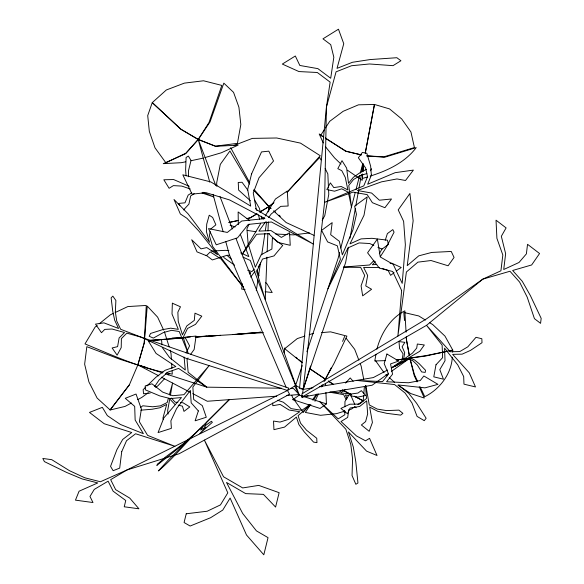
<?xml version="1.0" encoding="UTF-8"?>
<svg xmlns="http://www.w3.org/2000/svg" width="584" height="584" viewBox="0 0 584 584"><rect width="100%" height="100%" fill="white"/><g stroke="black" fill="none" stroke-linecap="round" stroke-linejoin="round"><path stroke-width="0.88" d="M344.867 411.231L344.83 414.764L338.194 418.874L319.923 401.814L345.867 429.233L350.765 444.336L352.575 458.849L352.043 475.537L355.853 484.289L357.948 482.99L355.817 461.842L353.32 447.045L348.422 431.934L366.591 451.14L377.03 455.498L369.548 438.329L365.526 440.81L356.459 435.934L341.019 421.517L347.662 417.414L348.809 409.866M344.918 406.807L344.969 401.5L349.947 393.331L354.824 404.529M266.939 257.164L265.245 299.643L299.19 394.988L294.708 386.024M267.158 251.74L267.873 233.666M267.983 230.95L268.348 221.913M268.779 211.072L268.961 206.553L254.142 189.588M362.657 174.09L362.394 178.492L367.591 176.894M362.81 171.455L363.503 165.338M452.293 357.255C451.439 373.972 439.577 389.397 424.765 396.689L420.195 386.936M452.607 352.174L452.739 350.072L425.729 356.021L396.178 360.029M362.642 174.229L362.226 180.317L359.992 178.792M362.817 171.623L363.642 164.586M363.635 395.645L363.197 400.909L354.503 396.273M363.788 393.835L364.387 386.608M268.494 211.05L268.961 206.553L273.852 202.692M242.316 283.766L241.652 289.08L245.032 289.46M284.152 352.867L284.766 347.947M256.303 290.679L257.924 279.94M258.325 277.254L260.479 262.931M261.69 254.879L264.917 233.403M265.326 230.716L266.669 221.767M268.151 211.919L268.961 206.553L273.83 202.721M388.404 373.563L372.132 385.221L301.979 397.062L302.249 395.361M302.512 393.66L303.169 389.419L310.542 366.015M365.255 153.074L374.512 104.456L358.488 104.821L343.166 111.296L329.69 121.348L325.383 128.042M170.426 395.12L172.587 383.067L169.323 394.908M348.4 247.156L345.662 262.391L303.169 389.419L301.658 388.623M350.006 238.199L355.313 208.627M355.802 205.94L358.693 189.807M359.014 188.019L361.43 174.579M361.912 171.893L363.358 163.827M375.972 354.313L374.767 360.963L385.491 360.627M376.899 349.21C380.863 333.712 390.178 318.258 404.851 310.834L406.055 332.208M210.189 231.578L209.422 235.695L212.554 246.324L243.163 286.948L221.015 259.011L210.211 251.916L206.473 255.69L197.02 251.887L191.698 239.761L201.042 248.85L206.78 247.587L217.584 254.675L198.867 231.067L186.909 218.27L180.368 213.978L174.017 199.502L188.106 213.861L209.539 242.316L206.415 231.695L206.714 224.168L209.225 215.211L212.642 217.452L215.876 224.825L210.642 229.111M365.285 153.19L374.41 104.434L389.528 108.909L401.748 118.997L410.932 131.984L414.421 147.555L383.9 156.819L366.628 155.862L384.542 157.286L416.224 147.599C405.179 162.381 387.433 170.74 370.183 176.091M361.846 170.024L362.956 164.673M339.669 252.346L338.085 258.435L306.863 351.765M340.8 247.996L355.298 192.304M355.977 189.698L359.598 175.777M360.277 173.163L362.766 163.593M344.137 412.37L344.582 410.749M168.389 398.288L167.221 402.515L160.432 405.851L152.723 406.778L142.788 405.785L140.664 407.398M131.4 403.018L125.078 406.406L110.04 410.026L129.276 385.038L137.868 364.883L144.204 342.903L146.285 305.447L127.867 306.563L115.15 312.549M158.863 375.877L137.868 364.883L144.263 342.961L147.234 306.104L157.636 317.156L163.651 330.069M385.243 240.265L387.382 233.593L392.806 229.6L394.076 232.147L386.477 246.988L380.374 256.639M302.242 365.591L295.592 385.462L287.496 390.484L127.02 469.938L100.382 481.764L84.797 477.785L69.547 470.726L51.757 459.681L42.829 458.462L44.406 461.615L66.671 472.463L82.169 478.938L97.754 482.931L79.088 491.21L75.46 500.145L92.995 502.532L89.965 496.48L94.272 489.399L108.113 481.179L113.113 491.166L125.764 500.51L124.231 506.788L138.926 508.795L129.765 498.115L115.654 489.662L110.646 479.668L127.02 469.938L179.054 453.775L289.569 394.207L287.496 390.484L185.8 358.204L141.518 337.296L120.632 329.267L116.742 321.047L115.355 311.98L115.888 300.497L112.843 296.124L111.135 297.855L112.748 311.265L114.69 320.251L118.574 328.478L103.945 322.857L95.506 324.127L101.477 332.705L104.755 329.398L112.084 329.026L124.516 332.515L119.114 337.975L117.603 346.626L112.121 347.976L117.121 355.16L121.202 347.633L121.392 338.618L126.801 333.157L141.518 337.296L288.722 388.119L287.496 390.484M342.596 341.377L344.669 336.347M249.054 224.219L246.944 228.753L248.098 243.492L255.339 267.216L261.143 254.733L271.896 249.032L272.414 237.681L282.736 245.433L273.991 255.916L262.471 259.084L256.668 271.567L265.245 299.643L250.31 260.479L242.981 257.128M314.98 401.31L318.441 393.93M321.893 386.55L322.66 384.914M324.58 380.812L331.135 367.971M186.07 353.064L189.588 345.83L185.011 337.202L196.049 336.055L194.151 349.473L190.574 354.43M370.475 170.783L371.541 168.747M321.171 386.966L322.01 385.411M324.514 380.731L334.099 363.27L346.911 336.121L330.566 331.851L321.55 332.632M322.164 220.394L324.777 215.598L328.777 194.326L328.573 189.888M379.315 253.806L382.272 248.463M320.966 386.659L321.842 385.163M324.032 381.418L325.354 379.177L309.878 368.708M260.632 223.657L242.112 254.493L295.592 385.462L300.139 387.834M263.391 219.073L264.311 217.533M265.238 215.992L275.436 199.02L287.313 191.012L288.124 206.013L280.78 206.356L271.18 214.029L268.618 217.591M324.427 129.531L320.682 135.357L322.215 136.313M310.177 405.062L305.352 412.443L320.579 415.304L336.515 413.64L344.852 411.092M313.55 399.894L317.411 393.981M154.643 386.542L159.045 380.038L167.871 372.132L178.595 368.416L206.787 387.163L281.568 388.236M265.545 221.862L258.894 231.125L271.02 230.571L281.342 237.433L289.562 232.746L290.241 245.316L277.772 242.382L268.771 233.702L256.646 234.257L242.112 254.493L235.936 238.301M188.019 357.97L186.997 359.386L188.157 372.315L206.787 387.163L165.44 373.796M305.95 408.836L303.293 412.508L292.767 397.843L291.825 395.39M307.016 407.369L309.14 404.427M312.331 400.018L316.586 394.142M250.704 277.123L254.96 271.304M258.164 266.924L260.296 264.012M129.407 384.732L110.135 409.953L97.105 398.062L88.885 381.87L84.644 364.204L86.826 346.67L120.041 359.306L162.856 372.957M345.546 383.082L350.21 377.936L353.174 381.323M183.558 209.933L188.902 204.137L190.676 195.91L194.216 193.713M164.491 378.804L157.862 385.827L155.658 387.418M168.104 374.979L169.309 373.702M249.514 274.042L250.762 272.75L249.061 272.202M254.347 269.063L251.908 271.575L247.66 270.209M375.417 261.647L372.322 264.771L376.76 264.413M373.906 260.617L369.57 264.99L343.458 267.063M145.679 387.207L143.16 389.659L143.525 393.747L150.234 393.047M146.942 385.98L155.76 377.388L165.097 370.293L175.82 366.562L156.074 353.437L148.365 341.019L161.534 339.647L162.002 344.867M310.922 404.749L298.066 415.647L300.534 423.152L306.542 430.233L316.74 438.255L316.951 442.643L313.579 442.11L304.191 431.81L298.877 424.561L296.395 417.064L284.547 427.108L273.94 429.663L273.531 421.057L279.999 422.079L288.598 419.341L299.745 411.72L289.065 410.026L280.13 404.435L272.801 405.719L272.67 403.011M97.163 325.456L95.075 327.142L84.994 343.918C110.485 354.4 135.86 366.11 162.878 372.132M99.251 323.777L110.383 314.798L113.559 313.301M287.131 192.209L320.273 155.738L300.504 143.124L276.728 137.992L252.339 138.386L233.563 145.613M287.043 192.333L319.718 157.439L320.937 159.921M394.127 272.721L390.572 275.327L388.141 270.443L382.235 268.428M396.251 271.151L401.223 267.501L391.871 263.216L390.09 263.355M148.299 392.733L141.671 397.507L137.722 399.624M391.36 371.439L409.114 358.715M355.057 406.537L351.517 409.055L349.02 409.815M357.89 404.522L363.19 400.755L354.335 396.251M326.427 403.916L320.039 408.45L292.854 399.631L299.234 395.105L326.427 403.916L325.923 392.426M342.793 389.791L338.603 392.762L330.427 391.981M345.458 389.484L340.574 392.952L351.312 393.974L357.963 393.047L361.35 390.645L365.599 395.492L357.831 397.105L350.721 395.864M391.587 367.883L402.033 360.511L403.069 353.824L399.573 348.553L398.989 341.56L404.858 342.348L402.128 346.743L404.69 352.678L403.646 359.372L412.472 353.137L416.699 348.079L417.334 344.034L424.334 344.976L419.801 351.283L408.822 357.744L414.436 359.868L419.195 363.708L425.539 370.3L425.21 372.409L421.641 371.935L417.356 365.029L412.888 360.773L407.274 358.656L391.587 367.883L408.267 359.029L394.762 366.606M309.849 404.814L301.789 410.326L291.109 408.625L283.364 402.23L277.495 400.222M191.742 192.873L188.201 195.071L184.989 202.816L178.536 203.444L179.865 205.583M270.939 208.393L268.961 206.553L259.938 212.014L268.961 206.553L270.961 208.276M301.979 397.062L426.517 325.339L482.822 279.137L500.919 270.801L502.831 255.004L496.904 238.338L496.035 220.19L506.109 227.906L501.335 236.286L505.634 253.712L503.729 269.509L519.023 262.471L526.381 253.879L527.542 244.309L539.565 253.522L531.659 264.953L512.65 270.472L522.264 281.298L530.389 295.606L541.171 318.36L540.572 323.346L534.44 318.66L527.191 297.117L519.592 282.057L509.971 271.253L482.822 279.137L426.459 318.893L301.95 393.842L301.979 397.062L308.148 395.696M366.409 169.294L359.569 172.981L353.32 177.346L348.509 183.303L346.641 168.126L341.998 160.666L337.815 168.652L341.83 170.74L345.283 177.434L347.889 189.968L341.253 186.508L333.785 187.581L330.361 182.88L326.85 189.574L334.544 191.209L341.735 188.807L348.363 192.267M387.615 369.986L373.322 377.578L319.36 386.681M304.943 336.092L297.293 338.574L284.722 348.692L302.147 362.708M309.192 334.712L313.433 333.333M366.876 173.579L360.131 175.602L353.576 179.485L348.772 185.435L351.444 207.101L348.546 193.136M203.188 158.111L190.939 160.739M204.911 157.6L221.307 152.782L238.104 145.124L215.562 146.321L198.239 139.466L180.478 128.984L152.278 102.58L147.715 115.595L149.329 131.444L154.994 147.803L165.885 162.783L185.938 153.161L198.239 139.466L210.006 121.99L223.825 83.14L233.556 92.36L238.914 107.215L240.834 124.567L237.433 143.343L215.474 146.175L198.239 139.466L181.106 129.349L152.249 102.631L166.316 89.987L184.369 83.125L203.531 80.775L221.818 85.41L209.05 122.428L198.239 139.466L185.515 153.76L163.301 163.644L181.296 162.688L185.675 161.804M229.001 222.475L238.703 220.358M246.645 218.628L250.171 217.861L256.931 213.839L250.171 217.861L246.616 218.693M228.848 222.504L238.622 220.409M196.472 336.596L195.771 336.742L206.685 336.136M232.534 334.552L261.063 332.201L237.272 334.26M447.461 351.269L426.086 355.605L396.996 359.992M449.242 350.904L452.804 350.181L444.986 336.128L432.81 324.653L429.853 322.821M303.169 389.419L313.06 387.747M309.52 232.914L293.518 234.877L289.065 234.666M140.861 410.172L152.3 409.216L159.899 407.763L166.695 404.435L162.943 418.056L163.286 419.67M181.588 338.107L149.468 340.443M149.833 340.37L185.267 337.786M276.721 396.178L207.298 401.252L192.764 393.638M286.635 395.456L299.256 394.536L293.423 388.411L290.686 388.367M195.531 337.092L220.628 335.333M195.231 337.07L215.971 335.625M181.5 337.61L171.82 338.275L182.033 337.727M183.267 337.494L185.026 337.369M186.785 337.253L190.311 337.012M182.88 337.683L185.566 337.516M195.399 336.902L263.369 332.668M211.423 251.091L225.475 250.332L228.892 250.645M229.527 255.303L226.964 255.317L212.357 259.938L206.079 255.223M343.465 267.224L360.678 267.384L364.701 275.451L361.087 285.846L362.664 295.847L371.592 289.284L365.745 285.897L367.65 275.48L363.628 267.414L379.702 267.567M275.684 234.023L287.277 234.578M177.813 402.383L175.222 402.201L171.251 398.032M180.412 402.573L183.004 402.763L189.793 406.953L183.975 411.391L182.405 406.135L178.2 405.135M292.854 399.631L295.504 399.836M265.129 291.73L272.195 292.526L267.034 283.868L265.705 282.7M247.142 230.41L256.062 231.738M267.662 233.461L269.443 233.724M329.442 392.163L343.64 394.631L346.064 399.463M348.947 395.558L345.392 394.937L347.005 398.157M166.301 372.869L172.287 374.161L172.097 371.059M404.537 312.637L418.764 315.951L425.422 320.068M137.868 364.883L145.46 367.11M354.524 407.209L356.218 407.727M230.103 225.271L235.184 226.899M190.216 188.961L181.777 186.092L173.404 185.617L169.112 188.282L163.827 179.77L173.623 179.543L189.238 186.318M201.962 192.946L213.737 196.947L202.998 192.289M240.688 252.901L248.835 256.61L240.279 234.169M373.818 245.397L369.73 243.528L359.072 242.915L347.991 247.901L327.923 288.803L340.406 259.384L337.377 245.842L327.631 241.922L321.616 230.366L332.172 222.628L330.683 234.71L339.311 241.28L342.341 254.821L352.889 229.957L356.452 214.357L354.612 206.159L367.205 196.925L364.029 215.219L349.977 243.864L361.058 238.892L371.92 238.308L387.447 240.155L388.404 244.433L381.987 249.142L377.899 247.273M314.002 235.359L286.138 222.533L273.582 210.853M343.063 390.521L351.108 394.616M161.279 377.147L190.347 392.368M343.428 390.368L351.334 394.587M325.288 138.225L346.027 151.161L361.394 154.928L345.655 151.256L325.252 137.904M328.339 381.067L333.581 384.374M323.74 136.919L319.2 133.948L323.251 142.941M397.879 385.104L410.786 393.572L424.312 398.062L419.232 386.739M328.266 381.104L333.362 384.469M309.856 368.811L325.354 379.177M347.363 170.17L359.255 178.288M234.6 265.173L223.971 257.697L223.475 256.383M249.733 220.657L238.141 211.948L238.316 224.643M295.913 357.211L297.3 358.372M298.694 359.525L302.176 362.423M274.305 211.145L275.641 212.299M278.984 215.167L280.32 216.321M385.885 374.578L387.207 375.76M389.192 377.527L394.477 382.25M250.478 200.83L238.637 190.092L238.228 182.449L242.053 182.274L247.828 190.128M227.271 255.551L231.235 259.165M340.976 164.053L334.581 157.935L325.485 146.759M174.842 404.332L169.732 398.974L167.652 410.61L168.082 414.092M253.536 190.07L268.961 206.553M346.181 338.304L354.707 349.363L358.897 360.248M162.243 347.48L169.535 357.474L185.274 370.015L184.113 357.079M375.293 360.343L384.038 372.658M255.522 208.298L257.04 210.539M249.565 184.128L229.913 150.979L220.299 164.367L216.686 182.843L216.817 186.369M254.42 199.618L259.362 208.254L260.471 212.671M230.673 147.686L249.755 182.77M325.157 168.469L327.836 173.915L328.493 188.114M417.538 381.25L414.494 374.745L409.851 358.189L414.158 375.41L417.056 381.885M164.403 331.683L169.126 346.794M286.065 387.141L229.235 254.42L225.716 241.36M360.189 363.598L361.16 366.11L363.752 379.454M215.788 185.478L198.239 139.466L209.751 182.142M220.015 196.553L232.359 228.928M256.88 269.939L259.092 275.772M170.083 350.174L171.039 353.554L171.411 359.686M213.036 194.333L223.132 231.782M261.355 216.204L262.019 218.854M258.427 214.824L259.53 219.241M409.333 355.525L406.143 337.749M409.377 355.619L406.508 340.216L406.311 336.661M365.839 385.63L369.292 404.938L377.191 409.077L386.55 410.596L398.916 410.121L402.894 413.341L400.682 415.122L386.732 413.333L377.585 411.231L369.679 407.106L372.424 422.473L369.19 431.306L361.379 424.984L365.628 421.582L367.657 413.903L366.686 400.843L359.671 406.471L350.108 407.997L347.451 413.727L340.903 408.435L349.838 404.208L359.488 404.077L366.511 398.449L365.569 385.725M403.785 312.462L404.544 320.594M186.062 175.828L185.617 169.922L186.113 157.468L188.347 156.081L191.041 160.417L188.449 170.864L188.449 176.784M171.623 363.182L171.944 368.438M325.543 383.593L325.616 385.36M326.441 107.011L324.587 202.341L303.184 389.185L299.519 388.506L326.441 107.011L330.135 82.118L317.309 72.496L298.935 71.562L282.327 64.072L295.329 55.998L299.826 65.466L317.886 68.635L330.705 78.256L333.829 57.217L330.726 44.654L322.959 38.836L338.464 29.2L343.757 43.72L337.019 68.365L352.481 62.276L370.125 59.561L396.864 57.714L400.916 60.751L393.017 65.656L369.504 63.977L351.524 65.736L336.07 71.832L326.441 107.011M172.36 303.206L172.01 314.002L178.332 329.369L170.703 328.171L162.571 329.661L150.562 333.457L149.197 336.267L153.337 338.092L163.447 332.53L171.594 330.325L179.222 331.529L188.245 353.466L183.23 337.355L187.559 328.449L195.509 324.354L201.794 316.17L194.976 313.17L194.289 320.404L186.778 325.952L182.449 334.858L178.215 321.244L177.864 312.184L180.485 306.79L172.36 303.206M401.631 290.452L397.901 336.085L406.384 271.998L417.889 262.15L431.058 260.53L448.103 265.778L454.06 257.434L451.242 251.456L431.685 252.441L418.735 255.85L407.216 265.676L413.151 220.796L409.91 193.501L398.215 209.882L403.624 221.343L405.362 244.813L402.208 283.379L393.273 264.45L380.257 256.945L377.374 239.06L367.577 252.784L379.352 268.129L392.696 271.516L401.631 290.452M121.727 451.651L119.698 468.105L113.143 470.689L110.544 466.375L116.888 449.687L122.677 439.475L131.728 432.525L104.2 423.728L89.483 412.421L102.346 407.347L107.325 415.611L120.297 424.422L143.372 433.671L135.145 420.02L134.685 406.369L125.268 398.303L136.043 394.047L141.372 409.063L139.379 421.714L147.606 435.372L174.915 446.322L135.605 433.759L126.545 440.708L121.727 451.651M435.985 364.788L433.788 376.848L443.446 379.184L439.803 369.636L445.03 360.722L444.548 348.166L457.739 364.869L463.681 376.556L463.973 384.162L475.493 386.951L469.288 372.855L452.636 354.357L462.126 354.159L470.536 350.371L482.004 342.706L481.851 338.742L475.982 337.318L467.784 346.852L459.783 351.568L450.293 351.75L426.517 325.339L442.132 345.108L442.614 357.656L435.985 364.788M186.238 513.774L184.077 522.519L190.136 526.038L210.59 517.723L222.752 510.087L230.111 498.05L246.492 534.988L263.807 554.8L268.041 537.638L256.434 530.885L242.674 513.438L226.504 482.457L245.674 493.611L263.428 494.371L275.582 507.065L279.13 492.684L258.727 485.392L242.71 487.932L223.541 476.778L204.4 440.11L227.797 492.852L220.46 504.897L207.167 511.234L186.238 513.774M251.587 173.893L247.653 189.53L250.697 206.101L210.861 181.938L182.821 174.813L192.056 194.151L206.086 192.676L229.614 199.962L264.924 218.569L241.761 221.007L227.307 232.439L208.517 228.599L216.255 244.806L237.557 237.819L248.237 224.424L271.399 221.986L313.185 244.002L256.31 209.503L253.244 192.932L259.011 177.762L273.538 161.001L268.83 151.154L261.515 151.92L251.587 173.893M386.922 354.013L384.177 363.635L388.521 374.016L382.556 381.586L356.554 380.41L394.558 384.549L405.099 393.032L412.019 403.099L417.078 416.392L424.261 420.67L426.145 418.275L416.618 403.281L408.844 393.448L398.31 384.958L424.933 387.864L437.964 384.36L423.867 375.972L420.254 380.556L408.559 382.761L386.586 381.768L392.55 374.198L390.55 363.912L398.741 361.036L386.922 354.013M198.356 410.924L195.129 420.801L206.291 417.246L202.334 405.661L193.698 399.5L192.866 387.082L209.123 365.606L183.953 394.674L172.703 395.726L162.71 392.119L151.95 383.798L145.16 385.958L145.423 389.878L159.848 395.937L170.221 398.587L181.471 397.543L163.841 417.91L158.074 432.591L171.389 428.349L170.886 420.83L176.609 408.559L190.347 390.411L191.18 402.829L198.356 410.924M371.373 175.076L367.664 184.23L395.134 172.681L413.384 170.097L405.522 180.485L396.938 178.945L381.476 181.85L357.444 190.508L371.614 193.048L379.374 200.202L391.506 198.998L384.914 207.707L372.402 202.706L367.205 194.64L353.035 192.099L324.587 202.341L363.803 185.851L367.518 176.704L365.577 167.893L358.35 157.746L362.357 152.453L366.832 153.256L370.628 166.097L371.373 175.076M157.6 464.127L156.804 465.426L180.106 446.906L192.019 436.562L168.272 460.097L158.33 470.923C174.718 457.396 187.333 440.212 203.137 425.926L200.633 430.043L205.875 426.86L199.852 433.569L212.364 422.312L211.408 421.283L204.144 426.517L206.648 422.4L229.278 399.646L195.37 433.248L183.449 443.599L165.199 457.287L157.6 464.127"/></g></svg>
